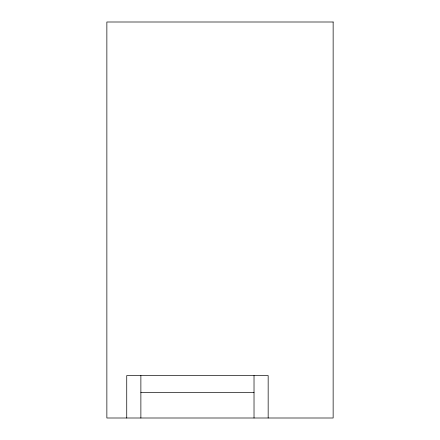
<?xml version="1.0" encoding="UTF-8"?>
<svg xmlns="http://www.w3.org/2000/svg" width="440" height="440" viewBox="0 0 440 440"><rect width="100%" height="100%" fill="white"/><g stroke="black" fill="none" stroke-linecap="round" stroke-linejoin="round"><path stroke-width="0.66" d="M140.877 392.541L254.023 392.541M268.163 418L268.163 375.573L126.737 375.573L126.737 418M254.023 375.573L254.023 418M140.877 375.573L140.877 418M333.141 22L106.86 22L106.86 418L333.141 418L333.141 22"/></g></svg>
